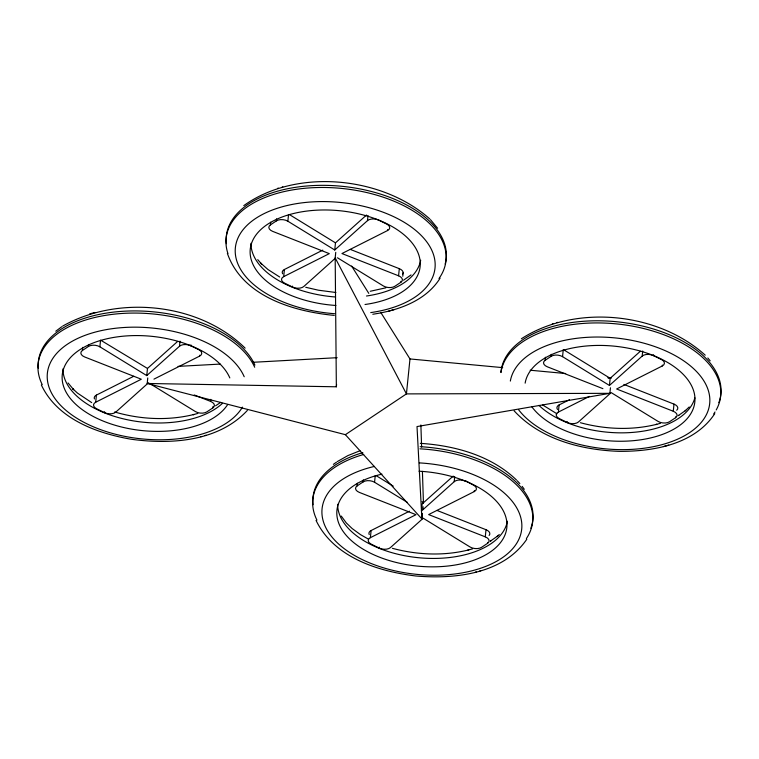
<?xml version="1.0" encoding="UTF-8"?>
<svg xmlns="http://www.w3.org/2000/svg" width="759" height="759" viewBox="0 0 759 759"><rect width="100%" height="100%" fill="white"/><g stroke="black" fill="none" stroke-linecap="round" stroke-linejoin="round"><path stroke-width="1.14" d="M148.508 382.773L115.766 412.128A7.713 4.279 5.8 0 1 104.476 412.611L96.564 408.712A7.713 4.279 5.8 0 1 95.691 402.232L141.316 379.225L84.676 356.967A7.713 4.279 5.8 0 1 82.399 350.497L82.712 347.366M82.399 350.497L88.386 346.493L88.594 344.453M153.944 379.139L199.57 356.132A7.713 4.279 5.8 0 0 198.706 349.652L190.794 345.753A7.713 4.279 5.8 0 0 179.503 346.237L146.762 375.591L99.875 346.806L100.511 340.563M100.558 340.117L147.483 368.447L146.762 375.591M95.691 402.232L96.421 395.088L133.745 376.265M104.476 412.611L104.562 411.72M422.45 513.397L421.89 518.928L345.383 434.679L147.199 383.475L147.758 377.944M179.503 346.237L180.016 341.133M190.794 345.753L190.888 344.861M199.57 356.132L199.664 355.24M149.504 383.38L195.386 411.549A7.713 4.279 5.8 0 0 206.875 411.871L212.871 407.868A7.713 4.279 5.8 0 0 210.585 401.397L210.793 399.357M212.871 407.868L213.004 406.53M335.639 257.946L303.761 286.532A7.713 4.279 5.8 0 1 292.462 287.016L284.549 283.116A7.713 4.279 5.8 0 1 283.686 276.637L329.311 253.629L272.671 231.372A7.713 4.279 5.8 0 1 270.394 224.901L270.659 222.216M270.394 224.901L276.38 220.897L276.589 218.858M337.499 257.794L383.38 285.963A7.713 4.279 5.8 0 0 394.87 286.276L400.856 282.282A7.713 4.279 5.8 0 0 398.579 275.802L341.939 253.544L387.564 230.537A7.713 4.279 5.8 0 0 386.692 224.057L378.788 220.157A7.713 4.279 5.8 0 0 367.489 220.641L334.747 249.996L287.87 221.22L288.543 214.522M283.686 276.637L284.407 269.492L322.774 250.147M292.462 287.016L292.557 286.124M334.747 249.996L335.478 242.852L366.493 215.044M147.199 383.475L336.351 386.796L335.184 257.889L335.753 252.349M336.351 386.796L336.588 384.462M367.489 220.641L368.011 215.547M487.648 542.429L487.563 543.321L481.567 547.324A7.713 4.279 5.8 0 1 470.077 547.002L423.199 518.217L390.458 547.571A7.713 4.279 5.8 0 1 379.168 548.055L371.255 544.156A7.713 4.279 5.8 0 1 370.383 537.676L416.008 514.678L359.368 492.411A7.713 4.279 5.8 0 1 357.091 485.94L357.366 483.265M387.564 230.537L387.659 229.645M357.091 485.94L363.077 481.937L363.286 479.897M407.488 502.467L374.567 482.259L375.25 475.561M370.383 537.676L371.113 530.532L409.471 511.196M398.579 275.802L399.3 268.667L350.288 249.398M400.856 282.282L400.951 281.38M402.782 276.267L403.143 272.699M379.168 548.055L379.253 547.163M380.809 312.509L409.983 358.95L406.435 393.893L345.383 434.679M422.896 508.966L423.124 506.756M453.189 476.092L422.175 503.9L421.454 511.035L454.195 481.69L454.707 476.586M487.563 543.321A7.713 4.279 5.8 0 0 485.276 536.85L428.636 514.583L474.261 491.585A7.713 4.279 5.8 0 0 473.398 485.105L465.533 480.76M474.261 491.585L474.356 490.694M485.276 536.85L486.007 529.706L436.994 510.437M602.912 388.655L547.362 366.815A7.713 4.279 5.8 0 1 545.085 360.345L545.398 357.223M545.085 360.345L551.072 356.341L551.281 354.301M562.561 356.664L563.282 349.519L610.17 378.305L609.439 385.449L562.561 356.664A7.713 4.279 5.8 0 0 551.072 356.341M675.643 416.833L675.548 417.725L669.561 421.729A7.713 4.279 5.8 0 1 658.072 421.406L611.185 392.621L578.453 421.976A7.713 4.279 5.8 0 1 567.153 422.459L559.241 418.56A7.713 4.279 5.8 0 1 558.377 412.08L559.098 404.936L569.468 399.718M567.153 422.459L567.248 421.568M421.89 518.928L417.014 426.567L609.875 393.333L610.445 387.802M609.439 385.449L642.18 356.094L642.702 350.99M675.548 417.725A7.713 4.279 5.8 0 0 673.271 411.255L616.631 388.988L662.256 365.99A7.713 4.279 5.8 0 0 661.383 359.51L653.48 355.61L653.565 354.719M662.256 365.99L662.351 365.098M673.271 411.255L673.992 404.111L623.889 384.415M440.087 278.211C425.799 301 398.181 310.478 372.811 314.245M526.793 539.251C502.904 574.221 454.717 579.278 415.818 575.986C377.944 571.385 333.856 557.343 316.057 520.427M714.779 413.655C694.466 444.413 653.622 451.52 619.325 451.349C581.451 450.03 540.664 439.537 514.118 410.828M247.368 410.41C218.364 441.71 170.633 444.717 130.823 439.186C96.384 433.152 57.248 418.769 41.365 384.984M689.229 406.957L685.149 410.837L685.738 410.353L678.242 415.657L678.84 415.306M147.483 368.447L177.644 341.417M610.17 378.305L640.321 351.265M497.154 536.433L499.289 534.526M55.786 331.218L61.811 326.702M243.781 205.623C296.418 167.805 382.109 176.411 429.793 218.953M411.046 274.91L403.541 280.213M497.752 535.949L490.248 541.252L490.845 540.901M220.727 402.346L215.556 405.809M333.381 464.356L336.503 462.155M521.376 338.761C575.331 303.961 657.92 312.186 705.225 355.184M62.693 326.085C118.395 294.701 199.133 302.869 245.129 348.125M337.385 461.538L347.869 455.609L359.994 450.732M558.377 412.08L589.487 396.397M94.856 312.48L89.657 313.913M385.828 287.822L370.25 291.276M660.52 423.266L655.852 424.556L656.782 424.3C631.773 430.514 605.208 429.404 580.417 422.725M388.684 311.124L394.082 309.634M197.843 413.418L193.175 414.699L194.095 414.442C168.052 420.894 140.32 419.509 114.666 411.976M663.375 446.577L668.774 445.087M472.534 548.861L467.867 550.152L468.787 549.895C443.778 556.11 417.222 555 392.422 548.321M277.652 188.317L278.392 188.118M282.149 187.075L282.841 186.885M552.343 323.77L553.083 323.562M556.84 322.528L557.533 322.338M205.091 435.505L206.087 435.23M200.689 436.719L201.619 436.463M475.381 572.172L476.31 571.916M479.783 570.948L480.779 570.683M608.187 378.172L611.45 377.84L608.016 377.517M178.004 366.388L220.224 364.083M252.709 362.309L337.157 357.688M609.875 393.333L406.435 393.893L335.184 257.889M420.353 443.341C454.85 445.571 491.007 455.485 516.49 479.992M335.876 292.49L318.401 290.204L305.725 287.281M334.292 315.402C293.335 311.503 242.254 296.333 227.368 253.354M409.983 358.95L502.705 367.641M530.18 370.221L565.664 373.542M194.247 394.974L210.585 401.397M368.087 538.937L360.478 534.621L352.119 528.511L346.322 522.96L341.265 516.063M556.935 413.788L542.732 405.021M279.682 277.016L268.041 269.568L260.688 263.098L261.684 264.151L257.747 259.654M91.697 402.612L77.427 393.058L72.693 388.693L73.689 389.747L68.073 382.944M289.587 214.683L335.478 242.852M376.293 475.732L393.247 486.139M430.533 219.73L437.601 228.26M517.24 480.779L519.82 483.568M707.815 357.973L710.168 360.819M522.183 486.415L524.298 489.308M422.127 501.585L423.465 503.435L422.412 471.386M351.635 266.067L368.798 293.382M420.884 424.974L421.615 447.07M282.671 273.79A7.713 4.279 5.8 0 1 284.407 269.492M276.38 220.897A7.713 4.279 5.8 0 1 287.87 221.22M399.3 268.667A7.713 4.279 5.8 0 1 402.583 274.227M557.504 409.462A7.713 4.279 5.8 0 1 559.098 404.936M642.18 356.094A7.713 4.279 5.8 0 1 653.48 355.61M673.992 404.111A7.713 4.279 5.8 0 1 676.724 410.249M369.244 534.611A7.713 4.279 5.8 0 1 371.113 530.532M363.077 481.937A7.713 4.279 5.8 0 1 374.567 482.259M454.195 481.69A7.713 4.279 5.8 0 1 465.485 481.206M486.007 529.706A7.713 4.279 5.8 0 1 489.119 535.465M94.448 398.93A7.713 4.279 5.8 0 1 96.421 395.088M88.386 346.493A7.713 4.279 5.8 0 1 99.875 346.806M335.886 305.469A85.378 47.371 5.8 0 1 256.779 233.933A85.378 47.371 5.8 0 1 396.549 229.256A85.378 47.371 5.8 0 1 365.022 304.501M226.4 243.696A110.491 61.308 5.8 0 1 340.782 186.183A110.491 61.308 5.8 0 1 445.154 264.056M420.685 260.185A85.378 47.371 5.8 0 1 366.483 296.01M335.582 296.997A85.378 47.371 5.8 0 1 250.963 243.269M334.653 313.714A100.34 55.673 5.8 0 1 243.335 229.379A100.34 55.673 5.8 0 1 407.374 224.285A100.34 55.673 5.8 0 1 370.743 312.594M227.947 253.582A110.491 61.308 5.8 0 1 345.468 188.839A110.491 61.308 5.8 0 1 438.996 278.506M525.143 383.153A85.378 47.371 5.8 0 1 646.744 353.068A85.378 47.371 5.8 0 1 668.726 431.795A85.378 47.371 5.8 0 1 531.679 406.577M718.82 402.668A110.491 61.308 5.8 0 0 624.287 322.651A110.491 61.308 5.8 0 0 500.94 372.555A110.491 61.308 5.8 0 1 630.862 325.858A110.491 61.308 5.8 0 1 716.202 409.974M694.874 397.849A85.378 47.371 5.8 0 1 628.367 432.677A85.378 47.371 5.8 0 1 538.918 405.382M510.342 381.075A100.34 55.673 5.8 0 1 652.977 345.943A100.34 55.673 5.8 0 1 679.77 438.18A100.34 55.673 5.8 0 1 518.71 409.879M715.016 411.976A110.491 61.308 5.8 0 1 713.688 413.959M418.996 471.206A85.378 47.371 5.8 0 1 502.145 540.323A85.378 47.371 5.8 0 1 366.417 551.091A85.378 47.371 5.8 0 1 381.957 474.147M420.182 446.681A110.491 61.308 5.8 0 1 530.826 528.264M313.097 504.744A110.491 61.308 5.8 0 1 362.83 452.63M507.391 521.234A85.378 47.371 5.8 0 1 418.237 557.685A85.378 47.371 5.8 0 1 337.66 504.308M419.366 462.895A100.34 55.673 5.8 0 1 516.082 544.26A100.34 55.673 5.8 0 1 356.777 556.764A100.34 55.673 5.8 0 1 374.443 466.424M419.964 448.825A110.491 61.308 5.8 0 1 526.376 538.567M316.939 520.124A110.491 61.308 5.8 0 1 363.713 454.451M227.681 404.519A85.378 47.371 5.8 0 1 94.818 417.27A85.378 47.371 5.8 0 1 100.985 340.326A85.378 47.371 5.8 0 1 229.816 377.925M38.292 368.191A110.491 61.308 5.8 0 1 131.819 310.943A110.491 61.308 5.8 0 1 254.901 365.088M222.501 403.304A85.378 47.371 5.8 0 1 126.563 419.575A85.378 47.371 5.8 0 1 62.969 368.865M242.453 407.137A100.34 55.673 5.8 0 1 86.849 423.797A100.34 55.673 5.8 0 1 92.095 332.992A100.34 55.673 5.8 0 1 244.208 376.749M42.248 384.68A110.491 61.308 5.8 0 1 119.116 313.685A110.491 61.308 5.8 0 1 254.682 367.233"/></g></svg>
